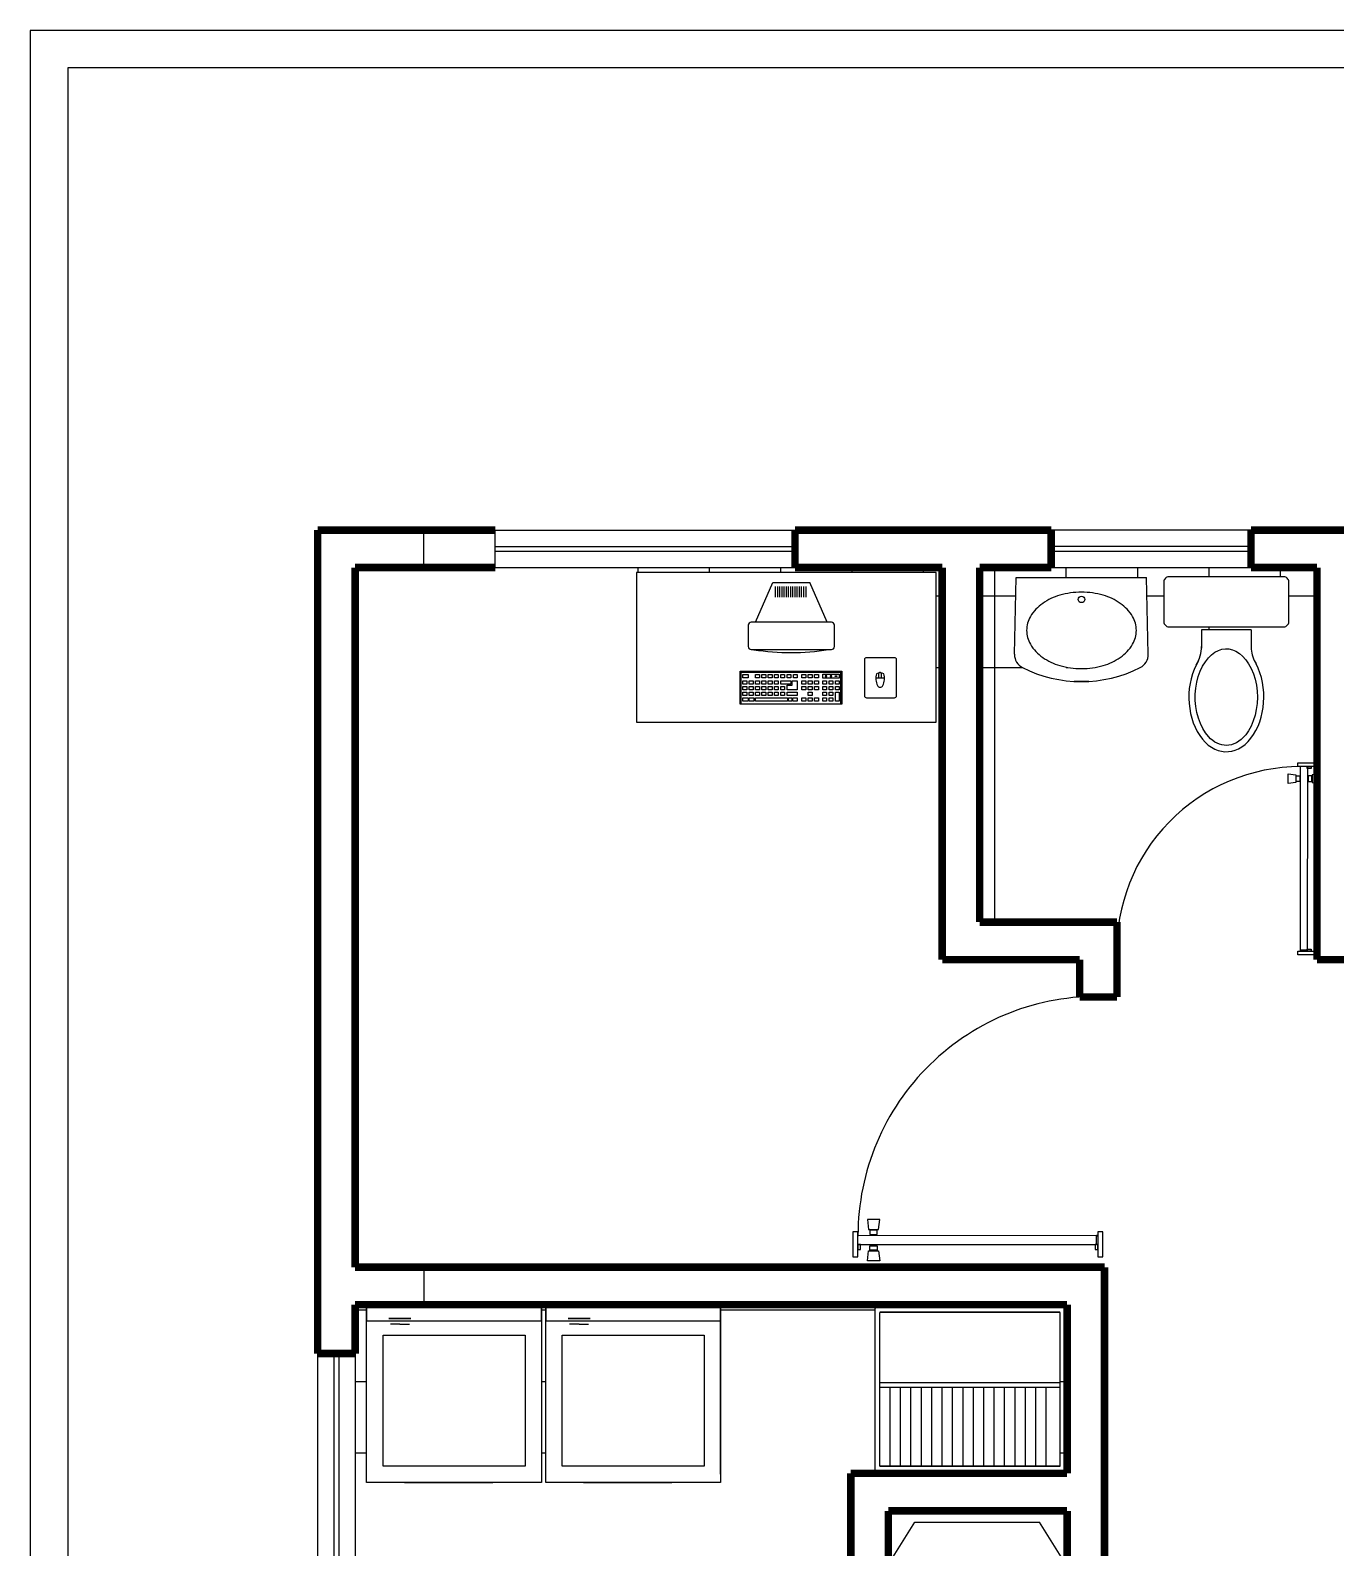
# Model space of a CAD drawing. Header units: millimetres. Extents: x -54.3 to 12.1, y 152.8 to 185.4.
# Drawn here: x -54.28 to -49.06, y 174.06 to 180.14 of the extents above; entities that cross this region are included whole.
import ezdxf

# ---------------------------------------------------------------- set-up
doc = ezdxf.new("R2010")
doc.units = ezdxf.units.MM
doc.header["$LTSCALE"] = 2
doc.linetypes.add('SOLID-1', pattern=[10, 5, 5])
for name, color, linetype in [('AUXILIARES', 210, 'Continuous'), ('MUEBLES', 8, 'Continuous'), ('MUROS', 30, 'Continuous'), ('PISO INTERIOR', 41, 'Continuous'), ('SANITARIO', 4, 'Continuous'), ('VENTANAS', 170, 'Continuous')]:
    doc.layers.add(name, color=color, linetype=linetype)

# ---------------------------------------------------------------- blocks, each defined once
blk = doc.blocks.new('w.c.')
at = {"linetype": 'Continuous'}
for p, q in [((0.2125, 0.1), (0.2897, 0.1)), ((0.2125, 0.1), (0.2125, -0.1)), ((0.2125, -0.1), (0.2862, -0.1))]:
    blk.add_line(p, q, dxfattribs=at)
blk.add_lwpolyline([(0, -0.23, 0.414214), (0.02, -0.25), (0.18, -0.25, 0.414214), (0.2, -0.23), (0.2, 0.23, 0.414214), (0.18, 0.25), (0.02, 0.25, 0.414214), (0, 0.23)], format="xyb", close=True, dxfattribs=at)
for centre, radius, start, end in [((0.2806, 0.2293), 0.1296, 274.01365, 301.6805), ((0.2823, -0.2271), 0.1272, 56.86967, 91.7768)]:
    blk.add_arc(centre, radius, start, end, dxfattribs=at)
blk.add_ellipse((0.4816, 0), major_axis=(0.2184, 0), ratio=0.686877, start_param=3.984849, end_param=8.508545, dxfattribs=at)
blk.add_open_spline([(0.675, 0), (0.675, 0.0265), (0.6603, 0.0548), (0.5924, 0.11), (0.5229, 0.129), (0.3917, 0.1188), (0.3332, 0.0882), (0.2797, 0.0161), (0.2818, -0.0237), (0.3418, -0.0946), (0.404, -0.1222), (0.536, -0.1273), (0.6032, -0.1049), (0.6634, -0.0495), (0.675, -0.0241), (0.675, 0)], degree=3, knots=[0, 0, 0, 0, 0.704265, 0.704265, 1.691887, 1.691887, 2.67951, 2.67951, 3.667132, 3.667132, 4.654754, 4.654754, 5.642376, 5.642376, 6.283185, 6.283185, 6.283185, 6.283185], dxfattribs=at)
blk = doc.blocks.new('LAVABO 3')
at = {"color": 0, "linetype": 'ByBlock', "lineweight": -2}
for p, q in [((0, -0.2607), (0, 0.2607)), ((0.3068, -0.2676), (0, -0.2607))]:
    blk.add_line(p, q, dxfattribs=at)
blk.add_lwpolyline([(0.36, -0.2357, 0.238549), (0.36, 0.2357, 0.288834), (0.3068, 0.2676), (-0.0004, 0.2607)], format="xyb", dxfattribs=at)
for points in [[(-0.0004, 0.2607), (0, 0.2607)], [(0.4154, 0.0294), (0.4154, -0.0294)], [(0, -0.2607), (-0.0004, -0.2607)]]:
    blk.add_lwpolyline(points, dxfattribs=at)
blk.add_lwpolyline([(0.2113, 0.2202, 0.134951), (0.1559, 0.205, 0.106881), (0.1031, 0.1559, 0.082053), (0.0706, 0.0877, 0.070327), (0.0583, 0.0005, 0.070327), (0.0706, -0.0866, 0.082053), (0.1031, -0.1548, 0.106881), (0.1559, -0.2039, 0.134951), (0.2113, -0.2191, 0.134951), (0.2667, -0.2039, 0.106881), (0.3195, -0.1548, 0.082053), (0.352, -0.0866, 0.070327), (0.3643, 0.0005, 0.070327), (0.352, 0.0877, 0.082053), (0.3195, 0.1559, 0.106881), (0.2667, 0.205, 0.134951)], format="xyb", close=True, dxfattribs=at)
blk.add_circle((0.0871, 0.0005), 0.0131, dxfattribs=at)
blk.add_arc((0.3081, -0.2094), 0.0582, 268.72364, 333.16579, dxfattribs=at)
blk = doc.blocks.new('REFRI')
for p, q in [((-0.3475, 0.2706), (-0.2475, 0.4306)), ((-0.2475, 0.4306), (0.2525, 0.4306)), ((0.3525, 0.2706), (0.2525, 0.4306)), ((-0.3475, -0.3494), (-0.3475, 0.2706)), ((-0.3475, 0.2706), (0.3525, 0.2706)), ((0.3525, 0.2706), (0.3525, -0.3494)), ((0.3525, -0.2994), (-0.3475, -0.2994)), ((0.3525, -0.3494), (-0.3475, -0.3494))]:
    blk.add_line(p, q)
blk = doc.blocks.new('computadora')
at = {"color": 0, "linetype": 'ByBlock', "lineweight": -2}
for p, q in [((-0.1439, -0.1583), (-0.074, 0)), ((-0.074, 0), (0.074, 0)), ((0.1439, -0.1583), (0.074, 0)), ((-0.063, -0.0576), (-0.063, -0.0148)), ((-0.0543, -0.0576), (-0.0543, -0.0148)), ((-0.0456, -0.0576), (-0.0456, -0.0148)), ((-0.0369, -0.0576), (-0.0369, -0.0148)), ((-0.0282, -0.0576), (-0.0282, -0.0148)), ((-0.0195, -0.0576), (-0.0195, -0.0148)), ((-0.0108, -0.0576), (-0.0108, -0.0148)), ((-0.0021, -0.0576), (-0.0021, -0.0148)), ((0.0066, -0.0576), (0.0066, -0.0148)), ((0.0154, -0.0576), (0.0154, -0.0148)), ((0.0241, -0.0576), (0.0241, -0.0148)), ((0.0328, -0.0576), (0.0328, -0.0148)), ((0.0415, -0.0576), (0.0415, -0.0148)), ((0.0502, -0.0576), (0.0502, -0.0148)), ((0.0589, -0.0576), (0.0589, -0.0148)), ((-0.1726, -0.1705), (-0.1726, -0.2556)), ((0.1603, -0.1583), (-0.1603, -0.1583)), ((0.1726, -0.2556), (0.1726, -0.1705)), ((-0.1603, -0.2679), (0.1603, -0.2679)), ((-0.2041, -0.3539), (0.2024, -0.3539)), ((-0.2041, -0.4865), (-0.2041, -0.3539)), ((-0.2041, -0.3584), (0.2024, -0.3584)), ((-0.2003, -0.4865), (-0.2003, -0.3584)), ((0.1987, -0.4865), (0.1987, -0.3584)), ((0.2024, -0.3539), (0.2024, -0.4865)), ((0.3499, -0.3808), (0.3499, -0.3615)), ((0.3537, -0.361), (0.3537, -0.3598)), ((0.3537, -0.3598), (0.3577, -0.3598)), ((0.3546, -0.3579), (0.3567, -0.3579)), ((0.3546, -0.3598), (0.3546, -0.3579)), ((0.3557, -0.361), (0.3557, -0.3574)), ((0.3567, -0.3598), (0.3567, -0.3579)), ((0.3577, -0.361), (0.3577, -0.3598)), ((0.3615, -0.3808), (0.3615, -0.3615)), ((-0.1938, -0.3677), (-0.1725, -0.3677)), ((-0.1938, -0.3803), (-0.1938, -0.3677)), ((-0.1725, -0.3803), (-0.1938, -0.3803)), ((-0.1938, -0.3932), (-0.1785, -0.3932)), ((-0.1938, -0.4057), (-0.1938, -0.3932)), ((-0.1785, -0.4057), (-0.1938, -0.4057)), ((-0.1938, -0.416), (-0.1785, -0.416)), ((-0.1938, -0.4285), (-0.1938, -0.416)), ((-0.1785, -0.3932), (-0.1785, -0.4057)), ((-0.1785, -0.416), (-0.1785, -0.4285)), ((-0.1725, -0.3677), (-0.1725, -0.3803)), ((-0.1685, -0.3932), (-0.1531, -0.3932)), ((-0.1685, -0.4057), (-0.1685, -0.3932)), ((-0.1531, -0.4057), (-0.1685, -0.4057)), ((-0.1685, -0.416), (-0.1531, -0.416)), ((-0.1685, -0.4285), (-0.1685, -0.416)), ((-0.1531, -0.3932), (-0.1531, -0.4057)), ((-0.1531, -0.416), (-0.1531, -0.4285)), ((-0.1432, -0.3677), (-0.1278, -0.3677)), ((-0.1432, -0.3803), (-0.1432, -0.3677)), ((-0.1278, -0.3803), (-0.1432, -0.3803)), ((-0.1432, -0.3932), (-0.1278, -0.3932)), ((-0.1432, -0.4057), (-0.1432, -0.3932)), ((-0.1278, -0.4057), (-0.1432, -0.4057)), ((-0.1432, -0.416), (-0.1278, -0.416)), ((-0.1432, -0.4285), (-0.1432, -0.416)), ((-0.1278, -0.3677), (-0.1278, -0.3803)), ((-0.1278, -0.3932), (-0.1278, -0.4057)), ((-0.1278, -0.416), (-0.1278, -0.4285)), ((-0.1179, -0.3677), (-0.1025, -0.3677)), ((-0.1179, -0.3803), (-0.1179, -0.3677)), ((-0.1025, -0.3803), (-0.1179, -0.3803)), ((-0.1179, -0.3932), (-0.1025, -0.3932)), ((-0.1179, -0.4057), (-0.1179, -0.3932)), ((-0.1025, -0.4057), (-0.1179, -0.4057)), ((-0.1179, -0.416), (-0.1025, -0.416)), ((-0.1179, -0.4285), (-0.1179, -0.416)), ((-0.1025, -0.3677), (-0.1025, -0.3803)), ((-0.1025, -0.3932), (-0.1025, -0.4057)), ((-0.1025, -0.416), (-0.1025, -0.4285)), ((-0.0925, -0.3677), (-0.0772, -0.3677)), ((-0.0925, -0.3803), (-0.0925, -0.3677)), ((-0.0772, -0.3803), (-0.0925, -0.3803)), ((-0.0925, -0.3932), (-0.0772, -0.3932)), ((-0.0925, -0.4057), (-0.0925, -0.3932)), ((-0.0772, -0.4057), (-0.0925, -0.4057)), ((-0.0925, -0.416), (-0.0772, -0.416)), ((-0.0925, -0.4285), (-0.0925, -0.416)), ((-0.0772, -0.3677), (-0.0772, -0.3803)), ((-0.0772, -0.3932), (-0.0772, -0.4057)), ((-0.0772, -0.416), (-0.0772, -0.4285)), ((-0.0672, -0.3677), (-0.0519, -0.3677)), ((-0.0672, -0.3803), (-0.0672, -0.3677)), ((-0.0519, -0.3803), (-0.0672, -0.3803)), ((-0.0672, -0.3932), (-0.0519, -0.3932)), ((-0.0672, -0.4057), (-0.0672, -0.3932)), ((-0.0519, -0.4057), (-0.0672, -0.4057)), ((-0.0672, -0.416), (-0.0519, -0.416)), ((-0.0672, -0.4285), (-0.0672, -0.416)), ((-0.0519, -0.3677), (-0.0519, -0.3803)), ((-0.0519, -0.3932), (-0.0519, -0.4057)), ((-0.0519, -0.416), (-0.0519, -0.4285)), ((-0.0419, -0.3677), (-0.0266, -0.3677)), ((-0.0419, -0.3803), (-0.0419, -0.3677)), ((-0.0266, -0.3803), (-0.0419, -0.3803)), ((-0.0419, -0.3932), (-0.0012, -0.3932)), ((-0.0419, -0.4057), (-0.0419, -0.3932)), ((-0.0012, -0.4057), (-0.0419, -0.4057)), ((-0.0419, -0.416), (-0.0266, -0.416)), ((-0.0419, -0.4285), (-0.0419, -0.416)), ((-0.0266, -0.3677), (-0.0266, -0.3803)), ((-0.0266, -0.416), (-0.0266, -0.4285)), ((-0.0166, -0.3677), (-0.0012, -0.3677)), ((-0.0166, -0.3803), (-0.0166, -0.3677)), ((-0.0012, -0.3803), (-0.0166, -0.3803)), ((-0.0166, -0.4103), (0.0041, -0.4103)), ((-0.0166, -0.4285), (-0.0166, -0.4103)), ((-0.0012, -0.3677), (-0.0012, -0.3803)), ((-0.0012, -0.3932), (-0.0012, -0.4057)), ((0.0041, -0.3932), (0.0241, -0.3932)), ((0.0041, -0.4103), (0.0041, -0.3932)), ((0.0087, -0.3803), (0.0087, -0.3677)), ((0.0087, -0.3677), (0.0241, -0.3677)), ((0.0241, -0.3803), (0.0087, -0.3803)), ((0.0241, -0.3677), (0.0241, -0.3803)), ((0.0241, -0.3932), (0.0241, -0.4285)), ((0.0423, -0.3677), (0.0577, -0.3677)), ((0.0423, -0.3803), (0.0423, -0.3677)), ((0.0577, -0.3803), (0.0423, -0.3803)), ((0.0423, -0.3932), (0.0577, -0.3932)), ((0.0423, -0.4057), (0.0423, -0.3932)), ((0.0577, -0.4057), (0.0423, -0.4057)), ((0.0423, -0.416), (0.0577, -0.416)), ((0.0423, -0.4285), (0.0423, -0.416)), ((0.0577, -0.3677), (0.0577, -0.3803)), ((0.0577, -0.3932), (0.0577, -0.4057)), ((0.0577, -0.416), (0.0577, -0.4285)), ((0.0677, -0.3677), (0.083, -0.3677)), ((0.0677, -0.3803), (0.0677, -0.3677)), ((0.083, -0.3803), (0.0677, -0.3803)), ((0.0677, -0.4057), (0.0677, -0.3932)), ((0.0677, -0.3932), (0.083, -0.3932)), ((0.083, -0.4057), (0.0677, -0.4057)), ((0.0677, -0.4285), (0.0677, -0.416)), ((0.0677, -0.416), (0.083, -0.416)), ((0.083, -0.3677), (0.083, -0.3803)), ((0.083, -0.3932), (0.083, -0.4057)), ((0.083, -0.416), (0.083, -0.4285)), ((0.093, -0.3803), (0.093, -0.3677)), ((0.093, -0.3677), (0.1083, -0.3677)), ((0.1083, -0.3803), (0.093, -0.3803)), ((0.093, -0.3932), (0.1083, -0.3932)), ((0.093, -0.4057), (0.093, -0.3932)), ((0.1083, -0.4057), (0.093, -0.4057)), ((0.093, -0.416), (0.1083, -0.416)), ((0.093, -0.4285), (0.093, -0.416)), ((0.1083, -0.3677), (0.1083, -0.3803)), ((0.1083, -0.3932), (0.1083, -0.4057)), ((0.1083, -0.416), (0.1083, -0.4285)), ((0.1262, -0.3823), (0.1262, -0.3657)), ((0.1262, -0.3657), (0.1922, -0.3657)), ((0.1922, -0.3823), (0.1262, -0.3823)), ((0.1262, -0.3932), (0.1415, -0.3932)), ((0.1262, -0.4057), (0.1262, -0.3932)), ((0.1415, -0.4057), (0.1262, -0.4057)), ((0.1262, -0.416), (0.1415, -0.416)), ((0.1262, -0.4285), (0.1262, -0.416)), ((0.1415, -0.3932), (0.1415, -0.4057)), ((0.1415, -0.416), (0.1415, -0.4285)), ((0.1515, -0.3932), (0.1668, -0.3932)), ((0.1515, -0.4057), (0.1515, -0.3932)), ((0.1668, -0.4057), (0.1515, -0.4057)), ((0.1515, -0.416), (0.1668, -0.416)), ((0.1515, -0.4285), (0.1515, -0.416)), ((0.1668, -0.3932), (0.1668, -0.4057)), ((0.1668, -0.416), (0.1668, -0.4285)), ((0.1768, -0.3932), (0.1922, -0.3932)), ((0.1768, -0.4057), (0.1768, -0.3932)), ((0.1922, -0.4057), (0.1768, -0.4057)), ((0.1768, -0.416), (0.1922, -0.416)), ((0.1768, -0.4285), (0.1768, -0.416)), ((0.1922, -0.3657), (0.1922, -0.3823)), ((0.1922, -0.3932), (0.1922, -0.4057)), ((0.1922, -0.416), (0.1922, -0.4285)), ((0.3382, -0.3808), (0.3732, -0.3808)), ((-0.1785, -0.4285), (-0.1938, -0.4285)), ((-0.1938, -0.4513), (-0.1938, -0.4388)), ((-0.1938, -0.4388), (-0.1785, -0.4388)), ((-0.1785, -0.4513), (-0.1938, -0.4513)), ((-0.1938, -0.4616), (-0.1732, -0.4616)), ((-0.1938, -0.4741), (-0.1938, -0.4616)), ((-0.1732, -0.4741), (-0.1938, -0.4741)), ((-0.1785, -0.4388), (-0.1785, -0.4513)), ((-0.1732, -0.4616), (-0.1732, -0.4741)), ((-0.1531, -0.4285), (-0.1685, -0.4285)), ((-0.1685, -0.4388), (-0.1531, -0.4388)), ((-0.1685, -0.4513), (-0.1685, -0.4388)), ((-0.1531, -0.4513), (-0.1685, -0.4513)), ((-0.1685, -0.4741), (-0.1685, -0.4616)), ((-0.1685, -0.4616), (-0.1498, -0.4616)), ((-0.1498, -0.4741), (-0.1685, -0.4741)), ((-0.1531, -0.4388), (-0.1531, -0.4513)), ((-0.1498, -0.4616), (-0.1498, -0.4741)), ((-0.1278, -0.4285), (-0.1432, -0.4285)), ((-0.1432, -0.4388), (-0.1278, -0.4388)), ((-0.1432, -0.4513), (-0.1432, -0.4388)), ((-0.1278, -0.4513), (-0.1432, -0.4513)), ((-0.1432, -0.4616), (-0.0152, -0.4616)), ((-0.1432, -0.4741), (-0.1432, -0.4616)), ((-0.0152, -0.4741), (-0.1432, -0.4741)), ((-0.1278, -0.4388), (-0.1278, -0.4513)), ((-0.1025, -0.4285), (-0.1179, -0.4285)), ((-0.1179, -0.4388), (-0.1025, -0.4388)), ((-0.1179, -0.4513), (-0.1179, -0.4388)), ((-0.1025, -0.4513), (-0.1179, -0.4513)), ((-0.1025, -0.4388), (-0.1025, -0.4513)), ((-0.0772, -0.4285), (-0.0925, -0.4285)), ((-0.0925, -0.4388), (-0.0772, -0.4388)), ((-0.0925, -0.4513), (-0.0925, -0.4388)), ((-0.0772, -0.4513), (-0.0925, -0.4513)), ((-0.0772, -0.4388), (-0.0772, -0.4513)), ((-0.0519, -0.4285), (-0.0672, -0.4285)), ((-0.0672, -0.4388), (-0.0519, -0.4388)), ((-0.0672, -0.4513), (-0.0672, -0.4388)), ((-0.0519, -0.4513), (-0.0672, -0.4513)), ((-0.0519, -0.4388), (-0.0519, -0.4513)), ((-0.0266, -0.4285), (-0.0419, -0.4285)), ((-0.0419, -0.4388), (-0.0266, -0.4388)), ((-0.0419, -0.4513), (-0.0419, -0.4388)), ((-0.0266, -0.4513), (-0.0419, -0.4513)), ((-0.0266, -0.4388), (-0.0266, -0.4513)), ((0.0241, -0.4285), (-0.0166, -0.4285)), ((-0.0166, -0.4388), (0.0241, -0.4388)), ((-0.0166, -0.4513), (-0.0166, -0.4388)), ((0.0241, -0.4513), (-0.0166, -0.4513)), ((-0.0152, -0.4616), (-0.0152, -0.4741)), ((-0.0115, -0.4616), (0.0028, -0.4616)), ((-0.0115, -0.4741), (-0.0115, -0.4616)), ((0.0028, -0.4741), (-0.0115, -0.4741)), ((0.0028, -0.4616), (0.0028, -0.4741)), ((0.0064, -0.4741), (0.0064, -0.4616)), ((0.0064, -0.4616), (0.0241, -0.4616)), ((0.0241, -0.4741), (0.0064, -0.4741)), ((0.0241, -0.4388), (0.0241, -0.4513)), ((0.0241, -0.4616), (0.0241, -0.4741)), ((0.0577, -0.4285), (0.0423, -0.4285)), ((0.0423, -0.4741), (0.0423, -0.4616)), ((0.0423, -0.4616), (0.0577, -0.4616)), ((0.0577, -0.4741), (0.0423, -0.4741)), ((0.0577, -0.4616), (0.0577, -0.4741)), ((0.083, -0.4285), (0.0677, -0.4285)), ((0.0677, -0.4513), (0.0677, -0.4388)), ((0.0677, -0.4388), (0.083, -0.4388)), ((0.083, -0.4513), (0.0677, -0.4513)), ((0.0677, -0.4741), (0.0677, -0.4616)), ((0.0677, -0.4616), (0.083, -0.4616)), ((0.083, -0.4741), (0.0677, -0.4741)), ((0.083, -0.4388), (0.083, -0.4513)), ((0.083, -0.4616), (0.083, -0.4741)), ((0.1083, -0.4285), (0.093, -0.4285)), ((0.093, -0.4616), (0.1083, -0.4616)), ((0.093, -0.4741), (0.093, -0.4616)), ((0.1083, -0.4741), (0.093, -0.4741)), ((0.1083, -0.4616), (0.1083, -0.4741)), ((0.1415, -0.4285), (0.1262, -0.4285)), ((0.1262, -0.4513), (0.1262, -0.4388)), ((0.1262, -0.4388), (0.1415, -0.4388)), ((0.1415, -0.4513), (0.1262, -0.4513)), ((0.1262, -0.4741), (0.1262, -0.4616)), ((0.1262, -0.4616), (0.1415, -0.4616)), ((0.1415, -0.4741), (0.1262, -0.4741)), ((0.1415, -0.4388), (0.1415, -0.4513)), ((0.1415, -0.4616), (0.1415, -0.4741)), ((0.1668, -0.4285), (0.1515, -0.4285)), ((0.1515, -0.4388), (0.1668, -0.4388)), ((0.1515, -0.4513), (0.1515, -0.4388)), ((0.1668, -0.4513), (0.1515, -0.4513)), ((0.1515, -0.4741), (0.1515, -0.4616)), ((0.1515, -0.4616), (0.1668, -0.4616)), ((0.1668, -0.4741), (0.1515, -0.4741)), ((0.1668, -0.4388), (0.1668, -0.4513)), ((0.1668, -0.4616), (0.1668, -0.4741)), ((0.1922, -0.4285), (0.1768, -0.4285)), ((0.1768, -0.4741), (0.1768, -0.4388)), ((0.1768, -0.4388), (0.1922, -0.4388)), ((0.1922, -0.4741), (0.1768, -0.4741)), ((0.1922, -0.4388), (0.1922, -0.4741)), ((0.2024, -0.4865), (-0.2041, -0.4865))]:
    blk.add_line(p, q, dxfattribs=at)
blk.add_lwpolyline([(0.2931, -0.3082), (0.2931, -0.453, 0.414214), (0.3009, -0.4609), (0.4133, -0.4609, 0.414214), (0.4211, -0.453), (0.4211, -0.3082, 0.414214), (0.4133, -0.3004), (0.3009, -0.3004, 0.414214)], format="xyb", close=True, dxfattribs=at)
for points in [[(0.1354, -0.3725), (0.1354, -0.3755), (0.1424, -0.3755), (0.1424, -0.3725)], [(0.1557, -0.3725), (0.1557, -0.3755), (0.1626, -0.3755), (0.1626, -0.3725)], [(0.1829, -0.3725), (0.1829, -0.3755), (0.1759, -0.3755), (0.1759, -0.3725)]]:
    blk.add_lwpolyline(points, close=True, dxfattribs=at)
for centre, radius, start, end in [((-0.1603, -0.1705), 0.0122, 90, 180), ((0.1603, -0.1705), 0.0122, 0, 90), ((-0.1603, -0.2556), 0.0122, 180, 270), ((-0.0025, 0.6944), 0.9741, 261.33014, 278.91633), ((0.1603, -0.2556), 0.0122, 270, 0), ((0.3557, -0.3945), 0.0336, 63.22664, 116.77336), ((0.4059, -0.3826), 0.0677, 164.59187, 205.80165), ((0.3557, -0.4068), 0.012, 205.80165, 334.19835), ((0.3055, -0.3826), 0.0677, 334.19835, 15.40813)]:
    blk.add_arc(centre, radius, start, end, dxfattribs=at)
blk = doc.blocks.new('escritorio-compu')
at = {"color": 0, "linetype": 'ByBlock', "lineweight": -2}
blk.add_lwpolyline([(-0.6, -0.6), (0.6, -0.6), (0.6, 0), (-0.6, 0)], close=True, dxfattribs=at)
blk.add_blockref('computadora', (0.0199, -0.041), dxfattribs=at)
blk = doc.blocks.new('LAVADET')
at = {"layer": 'MUEBLES', "linetype": 'Continuous'}
for p, q in [((-0.42, 0.386), (-0.42, -0.33)), ((0.4, 0.39), (-0.416, 0.39)), ((-0.4, 0.39), (0.416, 0.39)), ((0.4, 0.37), (-0.4, 0.37)), ((-0.4, 0.37), (0.4, 0.37)), ((-0.4, 0.37), (-0.4, -0.31)), ((-0.3388, 0.37), (-0.3388, 0.02)), ((-0.2926, 0.37), (-0.2926, 0.02)), ((-0.2464, 0.37), (-0.2464, 0.02)), ((-0.2003, 0.37), (-0.2003, 0.02)), ((-0.1541, 0.37), (-0.1541, 0.02)), ((-0.1079, 0.37), (-0.1079, 0.02)), ((-0.0617, 0.37), (-0.0617, 0.02)), ((-0.0156, 0.37), (-0.0156, 0.02)), ((0.0306, 0.37), (0.0306, 0.02)), ((0.0768, 0.37), (0.0768, 0.02)), ((0.123, 0.37), (0.123, 0.02)), ((0.1691, 0.37), (0.1691, 0.02)), ((0.2153, 0.37), (0.2153, 0.02)), ((0.2615, 0.37), (0.2615, 0.02)), ((0.3077, 0.37), (0.3077, 0.02)), ((0.3538, 0.37), (0.3538, 0.02)), ((0.4, 0.37), (0.4, -0.31)), ((0.42, 0.386), (0.42, -0.33)), ((-0.4, 0.02), (0.4, 0.02)), ((-0.4, 0), (0.4, 0)), ((-0.416, -0.334), (0.416, -0.334)), ((0.4, -0.334), (-0.416, -0.334)), ((0.4, -0.314), (-0.4, -0.314)), ((-0.396, -0.314), (0.396, -0.314))]:
    blk.add_line(p, q, dxfattribs=at)
for centre, start, end in [((0.416, 0.386), 0, 90), ((-0.416, -0.33), 180, 270), ((-0.396, -0.31), 180, 270), ((0.396, -0.31), 270, 0), ((0.416, -0.33), 270, 0)]:
    blk.add_arc(centre, 0.00403, start, end, dxfattribs=at)

msp = doc.modelspace()

# ---------------------------------------------------------------- linework, layer by layer
at = {"color": 8, "linetype": 'Continuous'}
for p, q in [((-49.2112, 177.1886), (-49.2112, 177.2039)), ((-49.2112, 177.2039), (-49.1343, 177.2039)), ((-49.1343, 177.1886), (-49.2112, 177.1886)), ((-49.1996, 176.4544), (-49.1994, 177.1866)), ((-49.1727, 177.1886), (-49.1573, 177.1886)), ((-49.1727, 177.1809), (-49.1727, 177.1886)), ((-49.1725, 177.1866), (-49.1727, 176.4544)), ((-49.1573, 177.1886), (-49.1573, 177.1809)), ((-49.1343, 177.2039), (-49.1343, 177.1886)), ((-49.2494, 177.1597), (-49.2186, 177.1559)), ((-49.2494, 177.1213), (-49.2494, 177.1597)), ((-49.2186, 177.1559), (-49.2187, 177.1251)), ((-49.2167, 177.152), (-49.2033, 177.152)), ((-49.2167, 177.129), (-49.2167, 177.152)), ((-49.2033, 177.129), (-49.2167, 177.129)), ((-49.2033, 177.152), (-49.2033, 177.129)), ((-49.1573, 177.1809), (-49.1727, 177.1809)), ((-49.1687, 177.152), (-49.1687, 177.129)), ((-49.1552, 177.152), (-49.1687, 177.152)), ((-49.1687, 177.129), (-49.1552, 177.129)), ((-49.1552, 177.129), (-49.1552, 177.152)), ((-49.1225, 177.1597), (-49.1533, 177.1559)), ((-49.1533, 177.1559), (-49.1533, 177.1251)), ((-49.1226, 177.1213), (-49.1225, 177.1597)), ((-49.2187, 177.1251), (-49.2494, 177.1213)), ((-49.1533, 177.1251), (-49.1226, 177.1213)), ((-49.1727, 176.4582), (-49.1573, 176.4582)), ((-49.1727, 176.4505), (-49.1727, 176.4582)), ((-49.1573, 176.4582), (-49.1573, 176.4505)), ((-49.2112, 176.4505), (-49.1343, 176.4505)), ((-49.2112, 176.4351), (-49.2112, 176.4505)), ((-49.1343, 176.4351), (-49.2112, 176.4351)), ((-49.1727, 176.4544), (-49.1996, 176.4544)), ((-49.1573, 176.4505), (-49.1727, 176.4505)), ((-49.1343, 176.4505), (-49.1343, 176.4351)), ((-50.8839, 175.3762), (-50.9339, 175.3762)), ((-50.9339, 175.3762), (-50.9289, 175.3362)), ((-50.8889, 175.3363), (-50.8839, 175.3762)), ((-50.9914, 175.3265), (-50.9914, 175.2265)), ((-50.9714, 175.3265), (-50.9914, 175.3265)), ((-50.9714, 175.2265), (-50.9714, 175.3265)), ((-50.0165, 175.3115), (-50.9689, 175.3112)), ((-50.9289, 175.3362), (-50.8889, 175.3363)), ((-50.8939, 175.3337), (-50.9239, 175.3337)), ((-50.9239, 175.3337), (-50.9239, 175.3162)), ((-50.9239, 175.3162), (-50.8939, 175.3163)), ((-50.8939, 175.3163), (-50.8939, 175.3337)), ((-50.0165, 175.2765), (-50.0165, 175.3115)), ((-49.9915, 175.3265), (-50.0115, 175.3265)), ((-50.0115, 175.3265), (-50.0115, 175.2265)), ((-49.9915, 175.2265), (-49.9915, 175.3265)), ((-50.9614, 175.2765), (-50.9714, 175.2765)), ((-50.9714, 175.2765), (-50.9714, 175.2565)), ((-50.9714, 175.2565), (-50.9614, 175.2565)), ((-50.9689, 175.2762), (-50.0165, 175.2765)), ((-50.9614, 175.2565), (-50.9614, 175.2765)), ((-50.9339, 175.2113), (-50.9289, 175.2513)), ((-50.9289, 175.2513), (-50.8889, 175.2513)), ((-50.9239, 175.2712), (-50.8939, 175.2713)), ((-50.9239, 175.2538), (-50.9239, 175.2712)), ((-50.8939, 175.2538), (-50.9239, 175.2538)), ((-50.8939, 175.2713), (-50.8939, 175.2538)), ((-50.8889, 175.2513), (-50.8839, 175.2113)), ((-50.0115, 175.2765), (-50.0215, 175.2765)), ((-50.0215, 175.2765), (-50.0215, 175.2565)), ((-50.0215, 175.2565), (-50.0115, 175.2565)), ((-50.0115, 175.2565), (-50.0115, 175.2765)), ((-50.9914, 175.2265), (-50.9714, 175.2265)), ((-50.8839, 175.2113), (-50.9339, 175.2113)), ((-50.0115, 175.2265), (-49.9915, 175.2265))]:
    msp.add_line(p, q, dxfattribs=at)
for centre, radius, start, end in [((-49.1996, 176.4524), 0.7361, 90, 181.3465), ((-50.014, 175.3115), 0.9574, 88.6535, 180)]:
    msp.add_arc(centre, radius, start, end, dxfattribs=at)
at = {"color": 8, "linetype": 'Continuous', "extrusion": (0, 0, -1)}
msp.add_ellipse((-49.1996, 176.4524), major_axis=(0.00136, -0.00136), ratio=1, dxfattribs=at)
at = {"color": 8, "linetype": 'Continuous'}
msp.add_ellipse((-50.014, 175.3115), major_axis=(0.00177, -0.00177), ratio=1, dxfattribs=at)
at = {"layer": 'AUXILIARES'}
for p, q in [((-52.7092, 177.9851), (-52.7092, 178.1351)), ((-52.7092, 175.1851), (-52.7092, 175.0351))]:
    msp.add_line(p, q, dxfattribs=at)
at = {"layer": 'MUROS'}
for p, q in [((-45.2843, 180.1351), (-54.2843, 180.1351)), ((-54.2843, 180.1351), (-54.2843, 168.1351)), ((-54.1343, 179.9851), (-54.1343, 168.1351)), ((-45.4343, 179.9851), (-54.1343, 179.9851)), ((-52.4234, 177.9851), (-52.4234, 178.1351)), ((-52.4234, 178.1351), (-51.2234, 178.1351)), ((-50.1979, 178.1356), (-49.3979, 178.1356)), ((-52.4234, 177.9851), (-51.2234, 177.9851)), ((-50.1979, 177.9851), (-49.3979, 177.9851)), ((-53.1343, 174.8398), (-53.1343, 173.6398)), ((-52.9843, 174.8398), (-52.9843, 173.6398))]:
    msp.add_line(p, q, dxfattribs=at)
at = {"layer": 'MUROS', "const_width": 0.03}
for points in [[(-53.1343, 178.1351), (-53.1343, 174.8398)], [(-52.4234, 178.1351), (-53.1343, 178.1351)], [(-50.1979, 178.1351), (-51.2234, 178.1351)], [(-51.2234, 177.9851), (-51.2234, 178.1351)], [(-50.1979, 177.9851), (-50.1979, 178.1356)], [(-49.3979, 177.9851), (-49.3979, 178.1356)], [(-48.36, 178.1351), (-49.3979, 178.1351)], [(-52.9843, 177.9851), (-52.9843, 175.1851)], [(-52.4234, 177.9851), (-52.9843, 177.9851)], [(-50.6343, 177.9851), (-51.2234, 177.9851)], [(-50.6343, 177.9851), (-50.6343, 176.4162)], [(-50.4843, 177.9851), (-50.4843, 176.5662)], [(-50.1979, 177.9851), (-50.4843, 177.9851)], [(-49.1343, 177.9851), (-49.3979, 177.9851)], [(-49.1343, 177.9851), (-49.1343, 176.4162)], [(-49.9343, 176.5662), (-50.4843, 176.5662)], [(-49.9343, 176.2663), (-49.9343, 176.5662)], [(-50.0843, 176.4162), (-50.6343, 176.4162)], [(-50.0843, 176.2663), (-50.0843, 176.4162)], [(-48.9843, 176.4162), (-49.1343, 176.4162)], [(-50.0843, 176.2663), (-49.9343, 176.2663)], [(-52.9843, 175.1851), (-49.9843, 175.1851)], [(-49.9843, 175.1851), (-49.9843, 173.3851)], [(-52.9843, 175.0351), (-52.9843, 174.8398)], [(-52.9843, 175.0351), (-50.1343, 175.0351)], [(-50.1343, 175.0351), (-50.1343, 174.3601)], [(-53.1343, 174.8398), (-52.9843, 174.8398)], [(-50.1343, 174.3601), (-51.0001, 174.3601)], [(-51.0001, 173.5351), (-51.0001, 174.3601)], [(-50.1343, 174.2101), (-50.8501, 174.2101)], [(-50.8501, 173.3792), (-50.8501, 174.2101)], [(-50.1343, 174.2101), (-50.1343, 173.3851)]]:
    msp.add_lwpolyline(points, dxfattribs=at)
at = {"layer": 'PISO INTERIOR'}
for p, q in [((-51.8519, 177.9658), (-51.8519, 177.9851)), ((-51.5662, 177.9658), (-51.5662, 177.9851)), ((-51.2804, 177.9658), (-51.2804, 177.9851)), ((-50.9947, 177.9658), (-50.9947, 177.9851)), ((-50.7089, 177.9658), (-50.7089, 177.9851)), ((-50.4232, 176.5662), (-50.4232, 177.9851)), ((-50.1374, 177.945), (-50.1374, 177.9851)), ((-49.8517, 177.945), (-49.8517, 177.9851)), ((-49.5659, 177.9482), (-49.5659, 177.9851)), ((-49.2802, 177.9482), (-49.2802, 177.9851)), ((-50.6582, 177.8716), (-50.6343, 177.8716)), ((-50.4843, 177.8716), (-50.3396, 177.8716)), ((-49.8148, 177.8716), (-49.7469, 177.8716)), ((-49.2469, 177.8716), (-49.1343, 177.8716)), ((-49.5659, 177.7357), (-49.5659, 177.7482)), ((-50.6582, 177.5858), (-50.6343, 177.5858)), ((-50.4843, 177.5858), (-50.3144, 177.5858)), ((-50.1374, 177.5858), (-50.1374, 177.5867)), ((-50.1374, 177.5858), (-50.133, 177.5858)), ((-52.9843, 175.0141), (-52.9382, 175.0141)), ((-52.7092, 175.0233), (-52.7092, 175.0351)), ((-52.4234, 175.0233), (-52.4234, 175.0351)), ((-52.2382, 175.0141), (-52.221, 175.0141)), ((-52.1377, 175.0233), (-52.1377, 175.0351)), ((-51.8519, 175.0233), (-51.8519, 175.0351)), ((-51.5662, 175.0233), (-51.5662, 175.0351)), ((-51.521, 175.0141), (-50.9024, 175.0141)), ((-50.7089, 175.0239), (-50.7089, 175.0351)), ((-50.4232, 175.0239), (-50.4232, 175.0351)), ((-50.1374, 174.3601), (-50.1374, 175.0351)), ((-52.9843, 174.7283), (-52.9382, 174.7283)), ((-52.2382, 174.7283), (-52.221, 174.7283)), ((-50.1622, 174.7283), (-50.1343, 174.7283)), ((-52.9843, 174.4426), (-52.9382, 174.4426)), ((-52.2382, 174.4426), (-52.221, 174.4426)), ((-50.1622, 174.4426), (-50.1343, 174.4426)), ((-50.7089, 174.3601), (-50.7089, 174.3703)), ((-50.4232, 174.3601), (-50.4232, 174.3703)), ((-50.1374, 173.5351), (-50.1374, 174.2101))]:
    msp.add_line(p, q, dxfattribs=at)
at = {"layer": 'SANITARIO'}
for p, q in [((-52.9382, 174.3233), (-52.9382, 175.0233)), ((-52.9382, 175.0233), (-52.2382, 175.0233)), ((-52.9382, 175.0233), (-52.9382, 174.97)), ((-52.2381, 175.0233), (-52.9382, 175.0233)), ((-52.2382, 175.0233), (-52.2382, 174.3233)), ((-52.2381, 174.97), (-52.2381, 175.0233)), ((-52.221, 174.3233), (-52.221, 175.0233)), ((-51.521, 175.0233), (-51.521, 174.3233)), ((-52.9382, 174.97), (-52.2381, 174.97)), ((-51.521, 174.3568), (-51.521, 174.97)), ((-52.8726, 174.9139, 0.7897), (-52.3038, 174.9139, 0.7897)), ((-52.8726, 174.3889, 0.7897), (-52.8726, 174.9139, 0.7897)), ((-52.3038, 174.9139, 0.7897), (-52.3038, 174.3889, 0.7897)), ((-52.1554, 174.9139, 0.7897), (-51.5867, 174.9139, 0.7897)), ((-52.1554, 174.3889, 0.7897), (-52.1554, 174.9139, 0.7897)), ((-51.5867, 174.9139, 0.7897), (-51.5867, 174.3889, 0.7897)), ((-52.3038, 174.3889, 0.7897), (-52.8726, 174.3889, 0.7897)), ((-51.5867, 174.3889, 0.7897), (-52.1554, 174.3889, 0.7897)), ((-52.2382, 174.3233), (-52.9382, 174.3233)), ((-51.521, 174.3233), (-52.221, 174.3233))]:
    msp.add_line(p, q, dxfattribs=at)
at = {"layer": 'SANITARIO', "linetype": 'SOLID-1'}
for p, q in [((-52.221, 175.0233), (-51.521, 175.0233)), ((-52.221, 175.0233), (-52.221, 174.97)), ((-51.521, 175.0233), (-52.221, 175.0233)), ((-51.521, 174.97), (-51.521, 175.0233)), ((-51.521, 174.97), (-51.521, 175.0233)), ((-52.221, 174.97), (-51.521, 174.97))]:
    msp.add_line(p, q, dxfattribs=at)
at = {"layer": 'SANITARIO', "extrusion": (-7.28035e-16, -1, 2.36848e-15)}
for p, q in [((-52.8049, 174.9576, 0.8493), (-52.8427, 174.9576, 0.8493)), ((-52.8049, 174.9576, 0.8493), (-52.8316, 174.9576, 0.876)), ((-52.8049, 174.9576, 0.8493), (-52.8316, 174.9576, 0.8225)), ((-52.8049, 174.9576, 0.8493), (-52.8049, 174.9576, 0.887)), ((-52.8049, 174.9576, 0.8493), (-52.8049, 174.9576, 0.8115)), ((-52.8049, 174.9576, 0.8493), (-52.7782, 174.9576, 0.8225)), ((-52.8049, 174.9576, 0.8493), (-52.7671, 174.9576, 0.8493)), ((-52.8049, 174.9576, 0.8493), (-52.7782, 174.9576, 0.876)), ((-52.0878, 174.9576, 0.8493), (-52.1255, 174.9576, 0.8493)), ((-52.0878, 174.9576, 0.8493), (-52.1145, 174.9576, 0.8225)), ((-52.0878, 174.9576, 0.8493), (-52.1145, 174.9576, 0.876)), ((-52.0878, 174.9576, 0.8493), (-52.0611, 174.9576, 0.876)), ((-52.0878, 174.9576, 0.8493), (-52.05, 174.9576, 0.8493)), ((-52.0878, 174.9576, 0.8493), (-52.0611, 174.9576, 0.8225)), ((-52.0878, 174.9576, 0.8493), (-52.0878, 174.9576, 0.8115)), ((-52.0878, 174.9576, 0.8493), (-52.0878, 174.9576, 0.887))]:
    msp.add_line(p, q, dxfattribs=at)
for centre in [(-52.8049, 0.8509, -174.9795), (-52.0878, 0.8509, -174.9795)]:
    msp.add_circle(centre, 0.0443, dxfattribs=at)
at = {"layer": 'SANITARIO', "extrusion": (-8.39057e-16, -1, 2.26979e-15)}
for centre in [(-52.6101, 0.4193, -174.3233), (-51.8929, 0.4193, -174.3233)]:
    msp.add_circle(centre, 0.1768, dxfattribs=at)
at = {"layer": 'SANITARIO', "extrusion": (-7.28035e-16, -1, 2.36848e-15)}
for points in [[(-52.5341, 0.8936, -174.9795), (-52.2716, 0.8936, -174.9795), (-52.5341, 0.828, -174.9795), (-52.2716, 0.828, -174.9795)], [(-51.8169, 0.8936, -174.9795), (-51.5544, 0.8936, -174.9795), (-51.8169, 0.828, -174.9795), (-51.5544, 0.828, -174.9795)]]:
    msp.add_solid(points, dxfattribs=at)
at = {"layer": 'VENTANAS'}
for p, q in [((-52.4234, 178.0701), (-51.2234, 178.0701)), ((-52.4234, 178.0501), (-51.2234, 178.0501)), ((-50.1979, 178.0703), (-49.3979, 178.0703)), ((-50.1979, 178.0503), (-49.3979, 178.0503)), ((-53.0693, 174.8398), (-53.0693, 173.6398)), ((-53.0493, 174.8398), (-53.0493, 173.6398))]:
    msp.add_line(p, q, dxfattribs=at)

# ---------------------------------------------------------------- block references
at = {"layer": 'MUEBLES'}
for name, p in [('escritorio-compu', (-51.2582, 177.9658)), ('REFRI', (-50.4968, 173.7344))]:
    msp.add_blockref(name, p, dxfattribs=at)
at = {"layer": 'MUEBLES', "color": 0, "linetype": 'ByBlock', "lineweight": -2, "xscale": 0.9026864558838962, "yscale": 0.9026864558838962, "zscale": 0.9026864558838962, "rotation": 180}
msp.add_blockref('LAVADET', (-50.5233, 174.7224), dxfattribs=at)
at = {"layer": 'SANITARIO', "rotation": 270}
msp.add_blockref('LAVABO 3', (-50.0772, 177.945), dxfattribs=at)
at = {"layer": 'SANITARIO', "color": 0, "linetype": 'ByBlock', "lineweight": -2, "rotation": 270}
msp.add_blockref('w.c.', (-49.4969, 177.9482), dxfattribs=at)

doc.saveas('drawing.dxf')
